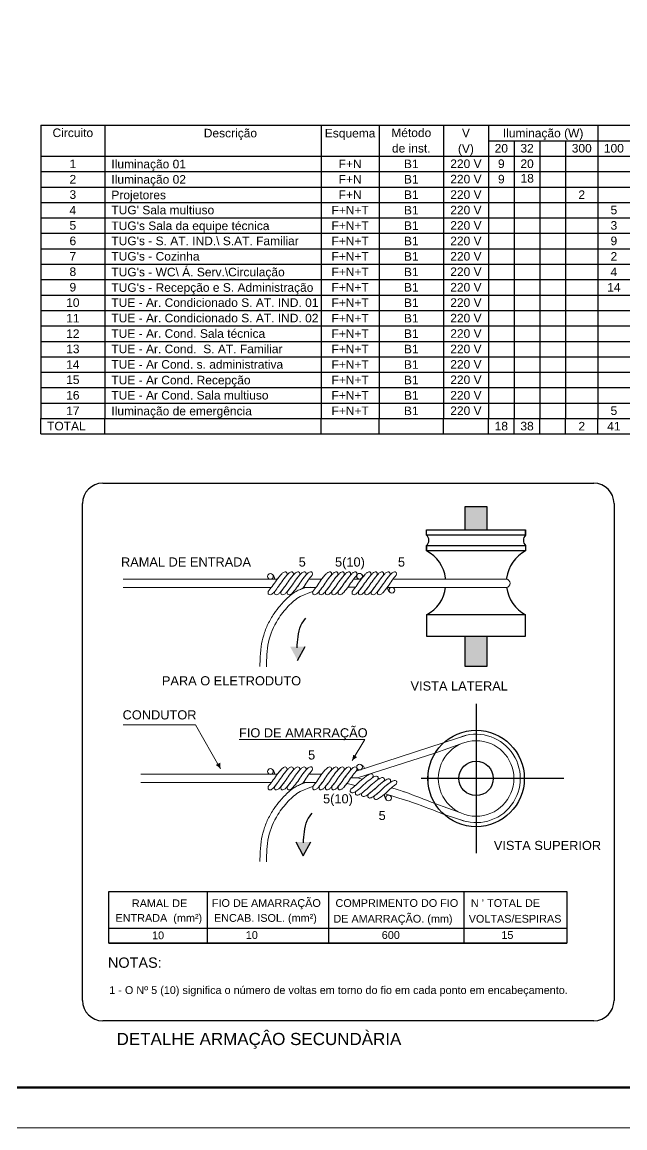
# Model space of a CAD drawing. Header units: millimetres. Extents: x 234.6 to 276.6, y 175.2 to 204.9.
# Drawn here: x 259.39 to 266.83, y 175.16 to 188.81 of the extents above; entities that cross this region are included whole.
import ezdxf

# ---------------------------------------------------------------- set-up
doc = ezdxf.new("R2010")
doc.units = ezdxf.units.MM
doc.header["$LTSCALE"] = 3
doc.header["$MEASUREMENT"] = 0
doc.linetypes.add('DASHDOT', pattern=[25.4, 12.7, -6.35, 0, -6.35])
doc.linetypes.add('DASHED2', pattern=[9.525, 6.35, -3.175])
doc.layers.get('0').update_dxf_attribs({"color": 2})
for name, color, linetype, lineweight in [('CORTE', 1, 'DASHDOT', 30), ('Cotas', 3, 'Continuous', 5), ('DI-Linhas do quadro', 3, 'Continuous', 30), ('DI-Textos do quadro', 2, 'Continuous', 20), ('FIOS', 3, 'Continuous', 9), ('FOLHA EXTERNA', 2, 'Continuous', 20), ('Folha_padrão', 6, 'Continuous', 60), ('P-MARGEM', 3, 'Continuous', 30), ('P-TÍTULO', 3, 'Continuous', 30), ('TEXTOS', 1, 'Continuous', 9), ('tracejados', 90, 'DASHED2', 9)]:
    doc.layers.add(name, color=color, linetype=linetype, lineweight=lineweight)
doc.layers.add('DESENHO', color=1, linetype='Continuous')
doc.layers.add('Fio', color=1, linetype='Continuous')
doc.styles.add('Arial', font='arial.ttf')
doc.styles.add('style1', font='arial.ttf')

# ---------------------------------------------------------------- blocks, each defined once
blk = doc.blocks.new('A$C6B89030A')
at = {"layer": 'Cotas'}
for points in [[(3.399, 7.117), (3.302, 7.067), (3.412, 6.971)], [(6.78, 7.262), (6.689, 7.322), (6.66, 7.179)]]:
    blk.add_hatch(color=256, dxfattribs=at).paths.add_polyline_path(points)
at = {"layer": 'DESENHO'}
for points in [[(5.497, 9.995), (5.126, 9.995), (5.312, 9.652)], [(5.639, 5.168), (5.268, 5.168), (5.453, 4.824)]]:
    blk.add_hatch(color=256, dxfattribs=at).paths.add_polyline_path(points)
at = {"layer": 'Fio'}
h = blk.add_hatch(color=256, dxfattribs=at)
h.set_gradient(one_color=1, tint=1, name='CYLINDER')
h.paths.add_polyline_path([(9.453, 12.998), (9.453, 12.88), (9.99, 12.88), (9.99, 12.998), (9.99, 13.453), (9.453, 13.453)])
h = blk.add_hatch(color=256, dxfattribs=at)
h.set_gradient(one_color=1, tint=1, name='CYLINDER')
h.paths.add_polyline_path([(9.453, 9.503), (9.99, 9.503), (9.99, 9.951), (9.99, 10.251), (9.453, 10.251), (9.453, 9.951)])
at = {"layer": 'CORTE', "ltscale": 0.3}
for p, q in [((9.721, 8.583), (9.721, 4.889)), ((11.89, 6.736), (8.364, 6.736))]:
    blk.add_line(p, q, dxfattribs=at)
at = {"layer": 'Cotas'}
for p, q in [((1.003, 8.058), (2.788, 8.058)), ((2.788, 8.058), (3.412, 6.972)), ((3.873, 7.694), (6.973, 7.694)), ((6.973, 7.694), (6.661, 7.18)), ((3.399, 7.117), (3.302, 7.067))]:
    blk.add_line(p, q, dxfattribs=at)
at = {"layer": 'DESENHO'}
for p, q in [((10.945, 12.748), (10.945, 12.88)), ((10.945, 12.88), (10.945, 12.748)), ((10.945, 12.748), (8.498, 12.748)), ((8.498, 12.486), (8.498, 12.354)), ((8.498, 12.486), (10.945, 12.486)), ((10.945, 12.354), (8.498, 12.354)), ((5.312, 9.652), (5.497, 9.995)), ((8.53, 6.836), (8.53, 6.636)), ((5.268, 5.168), (5.453, 4.824)), ((5.453, 4.824), (5.639, 5.168)), ((3.081, 3.94), (3.081, 2.666)), ((6.077, 3.94), (6.077, 2.666)), ((9.419, 3.94), (9.419, 2.666)), ((0.651, 3.035), (11.96, 3.035)), ((0.651, 2.666), (11.96, 2.666))]:
    blk.add_line(p, q, dxfattribs=at)
for points in [[(9.453, 12.998), (9.453, 13.453), (9.99, 13.453), (9.99, 12.998)], [(8.498, 12.748), (8.498, 12.88), (10.945, 12.88), (10.945, 12.748)], [(9.453, 12.88), (9.453, 12.998)], [(9.99, 12.998), (9.99, 12.88)], [(8.498, 12.354), (8.498, 12.486)], [(10.945, 12.486), (10.945, 12.354)], [(9.453, 9.951), (9.453, 10.251)], [(9.99, 10.251), (9.99, 9.951)], [(9.99, 9.951), (9.99, 9.503), (9.453, 9.503), (9.453, 9.951)]]:
    blk.add_lwpolyline(points, dxfattribs=at)
for points in [[(8.498, 10.251), (10.945, 10.251), (10.945, 10.777), (8.498, 10.777)], [(0.651, 3.94), (11.96, 3.94), (11.96, 2.666), (0.651, 2.666)]]:
    blk.add_lwpolyline(points, close=True, dxfattribs=at)
for radius in [1.191, 0.425]:
    blk.add_circle((9.721, 6.736), radius, dxfattribs=at)
for centre, radius, start, end in [((8.372, 12.617), 0.182, 313.8478, 46.1522), ((11.071, 12.617), 0.182, 133.8478, 226.1522), ((8.085, 11.566), 0.89, 7.5377, 62.3638), ((11.358, 11.566), 0.89, 117.6362, 172.4623), ((8.085, 11.566), 0.89, 5.8631, 7.5377), ((11.358, 11.566), 0.89, 172.4623, 174.1624), ((8.085, 11.566), 0.89, 297.6362, 352.9473), ((11.358, 11.566), 0.89, 187.014, 242.3638)]:
    blk.add_arc(centre, radius, start, end, dxfattribs=at)
for points in [[(5.3, 9.963), (5.325, 10.237), (5.394, 10.513), (5.515, 10.695)], [(5.457, 5.146), (5.482, 5.42), (5.551, 5.696), (5.672, 5.878)]]:
    blk.add_spline(points, degree=3, dxfattribs=at)
at = {"layer": 'FIOS'}
for p, q in [((4.808, 11.656), (1.001, 11.656)), ((5.122, 11.656), (5.122, 11.656)), ((5.279, 11.656), (5.279, 11.656)), ((5.436, 11.656), (5.436, 11.656)), ((5.907, 11.656), (5.593, 11.656)), ((6.221, 11.656), (6.221, 11.656)), ((6.378, 11.656), (6.378, 11.656)), ((6.536, 11.656), (6.535, 11.656)), ((6.693, 11.656), (6.693, 11.656)), ((6.883, 11.659), (6.695, 11.659)), ((6.85, 11.656), (6.85, 11.656)), ((6.881, 11.656), (6.881, 11.656)), ((6.968, 11.556), (6.968, 11.556)), ((7.038, 11.656), (7.038, 11.656)), ((7.125, 11.556), (7.125, 11.556)), ((7.195, 11.656), (7.195, 11.656)), ((7.282, 11.556), (7.282, 11.556)), ((7.352, 11.656), (7.352, 11.656)), ((7.439, 11.556), (7.439, 11.556)), ((7.509, 11.656), (7.509, 11.656)), ((10.472, 11.656), (7.666, 11.656)), ((4.669, 11.456), (1.001, 11.456)), ((5.768, 11.456), (5.454, 11.456)), ((6.743, 11.459), (6.556, 11.459)), ((10.474, 11.456), (7.527, 11.456)), ((8.929, 7.626), (6.757, 6.917)), ((8.705, 7.357), (6.791, 6.752)), ((4.809, 6.839), (1.442, 6.839)), ((4.965, 6.839), (4.965, 6.839)), ((5.122, 6.839), (5.122, 6.839)), ((5.436, 6.839), (5.436, 6.839)), ((5.907, 6.839), (5.593, 6.839)), ((5.593, 6.839), (5.593, 6.839)), ((5.907, 6.839), (5.907, 6.839)), ((6.064, 6.839), (6.064, 6.839)), ((6.221, 6.839), (6.221, 6.839)), ((6.221, 6.839), (6.221, 6.839)), ((6.379, 6.839), (6.379, 6.839)), ((6.693, 6.839), (6.692, 6.839)), ((4.67, 6.639), (1.442, 6.639)), ((5.769, 6.639), (5.455, 6.639)), ((6.735, 6.558), (6.534, 6.613)), ((6.554, 6.639), (6.554, 6.639)), ((6.791, 6.752), (6.631, 6.752)), ((6.91, 6.717), (6.791, 6.752))]:
    blk.add_line(p, q, dxfattribs=at)
for centre in [(4.641, 11.727), (6.843, 11.73), (7.643, 11.386), (4.641, 6.908), (6.844, 7.017), (7.559, 6.253)]:
    blk.add_circle(centre, 0.0703, dxfattribs=at)
blk.add_arc((10.463, 11.556), 0.1, 270, 90, dxfattribs=at)
for points in [[(4.59, 11.357), (4.686, 11.48), (4.791, 11.634), (4.923, 11.793)], [(4.59, 11.357), (4.686, 11.48), (4.791, 11.634), (4.89, 11.756)], [(4.691, 11.776), (4.727, 11.731), (4.747, 11.656)], [(4.747, 11.357), (4.843, 11.48), (4.948, 11.634), (5.08, 11.793)], [(4.747, 11.357), (4.843, 11.48), (4.948, 11.634), (5.047, 11.756)], [(4.883, 11.331), (5, 11.48), (5.105, 11.634), (5.204, 11.756)], [(4.904, 11.357), (5, 11.48), (5.105, 11.634), (5.237, 11.793)], [(5.047, 11.754), (5.052, 11.799), (5.042, 11.822), (5.002, 11.84), (4.961, 11.823), (4.912, 11.78)], [(5.04, 11.331), (5.157, 11.48), (5.262, 11.634), (5.361, 11.756)], [(5.061, 11.357), (5.158, 11.48), (5.262, 11.634), (5.394, 11.793)], [(5.204, 11.754), (5.209, 11.799), (5.199, 11.822), (5.159, 11.84), (5.118, 11.823), (5.069, 11.78)], [(5.197, 11.331), (5.314, 11.48), (5.419, 11.634), (5.518, 11.756)], [(5.361, 11.754), (5.366, 11.799), (5.356, 11.822), (5.316, 11.84), (5.275, 11.823), (5.226, 11.78)], [(5.518, 11.754), (5.523, 11.799), (5.513, 11.822), (5.473, 11.84), (5.432, 11.823), (5.383, 11.78)], [(5.675, 11.754), (5.68, 11.799), (5.67, 11.822), (5.631, 11.84), (5.589, 11.823), (5.54, 11.78)], [(5.689, 11.357), (5.786, 11.48), (5.89, 11.634), (6.022, 11.793)], [(5.825, 11.331), (5.943, 11.48), (6.047, 11.634), (6.147, 11.756)], [(5.846, 11.357), (5.943, 11.48), (6.047, 11.634), (6.18, 11.793)], [(5.982, 11.331), (6.1, 11.48), (6.204, 11.634), (6.304, 11.756)], [(6.004, 11.357), (6.1, 11.48), (6.204, 11.634), (6.337, 11.793)], [(6.147, 11.754), (6.151, 11.799), (6.141, 11.822), (6.102, 11.84), (6.061, 11.823), (6.011, 11.78)], [(6.139, 11.331), (6.257, 11.48), (6.361, 11.634), (6.461, 11.756)], [(6.161, 11.357), (6.257, 11.48), (6.362, 11.634), (6.494, 11.793)], [(6.304, 11.754), (6.308, 11.799), (6.298, 11.822), (6.259, 11.84), (6.218, 11.823), (6.168, 11.78)], [(6.296, 11.331), (6.414, 11.48), (6.518, 11.634), (6.618, 11.756)], [(6.318, 11.357), (6.414, 11.48), (6.519, 11.634), (6.651, 11.793)], [(6.461, 11.754), (6.465, 11.799), (6.455, 11.822), (6.416, 11.84), (6.375, 11.823), (6.325, 11.78)], [(6.453, 11.331), (6.571, 11.48), (6.676, 11.634), (6.775, 11.756)], [(6.618, 11.754), (6.622, 11.799), (6.612, 11.822), (6.573, 11.84), (6.532, 11.823), (6.482, 11.78)], [(6.775, 11.754), (6.779, 11.799), (6.769, 11.822), (6.73, 11.84), (6.689, 11.823), (6.639, 11.78)], [(6.798, 11.331), (6.916, 11.48), (7.021, 11.634), (7.12, 11.756)], [(6.798, 11.331), (6.916, 11.48), (7.021, 11.634), (7.12, 11.756)], [(6.82, 11.357), (6.916, 11.48), (7.021, 11.634), (7.153, 11.793)], [(6.955, 11.331), (7.073, 11.48), (7.178, 11.634), (7.277, 11.756)], [(6.977, 11.357), (7.073, 11.48), (7.178, 11.634), (7.31, 11.793)], [(7.12, 11.754), (7.124, 11.799), (7.114, 11.822), (7.075, 11.84), (7.034, 11.823), (6.984, 11.78)], [(7.112, 11.331), (7.23, 11.48), (7.335, 11.634), (7.434, 11.756)], [(7.134, 11.357), (7.23, 11.48), (7.335, 11.634), (7.467, 11.793)], [(7.277, 11.754), (7.281, 11.799), (7.271, 11.822), (7.232, 11.84), (7.191, 11.823), (7.141, 11.78)], [(7.269, 11.331), (7.387, 11.48), (7.492, 11.634), (7.591, 11.756)], [(7.291, 11.357), (7.387, 11.48), (7.492, 11.634), (7.624, 11.793)], [(7.434, 11.754), (7.438, 11.799), (7.429, 11.822), (7.389, 11.84), (7.348, 11.823), (7.298, 11.78)], [(7.426, 11.331), (7.544, 11.48), (7.649, 11.634), (7.748, 11.756)], [(7.591, 11.754), (7.596, 11.799), (7.586, 11.822), (7.546, 11.84), (7.505, 11.823), (7.456, 11.78)], [(7.748, 11.754), (7.753, 11.799), (7.743, 11.822), (7.703, 11.84), (7.662, 11.823), (7.613, 11.78)], [(4.59, 11.357), (4.586, 11.312), (4.595, 11.289), (4.635, 11.271), (4.676, 11.288), (4.747, 11.357)], [(4.747, 11.357), (4.743, 11.312), (4.753, 11.289), (4.792, 11.271), (4.833, 11.288), (4.883, 11.331)], [(4.904, 11.357), (4.9, 11.312), (4.91, 11.289), (4.949, 11.271), (4.99, 11.288), (5.04, 11.331)], [(5.061, 11.357), (5.057, 11.312), (5.067, 11.289), (5.106, 11.271), (5.147, 11.288), (5.197, 11.331)], [(5.689, 11.357), (5.685, 11.312), (5.695, 11.289), (5.734, 11.271), (5.775, 11.288), (5.825, 11.331)], [(5.846, 11.357), (5.842, 11.312), (5.852, 11.289), (5.891, 11.271), (5.932, 11.288), (5.982, 11.331)], [(6.004, 11.357), (5.999, 11.312), (6.009, 11.289), (6.048, 11.271), (6.089, 11.288), (6.139, 11.331)], [(6.161, 11.357), (6.156, 11.312), (6.166, 11.289), (6.205, 11.271), (6.247, 11.288), (6.296, 11.331)], [(6.318, 11.357), (6.313, 11.312), (6.323, 11.289), (6.363, 11.271), (6.404, 11.288), (6.453, 11.331)], [(6.663, 11.357), (6.658, 11.312), (6.668, 11.289), (6.708, 11.271), (6.749, 11.288), (6.798, 11.331)], [(6.82, 11.357), (6.815, 11.312), (6.825, 11.289), (6.865, 11.271), (6.906, 11.288), (6.955, 11.331)], [(6.977, 11.357), (6.972, 11.312), (6.982, 11.289), (7.022, 11.271), (7.063, 11.288), (7.112, 11.331)], [(7.134, 11.357), (7.129, 11.312), (7.139, 11.289), (7.179, 11.271), (7.22, 11.288), (7.269, 11.331)], [(7.291, 11.357), (7.287, 11.312), (7.296, 11.289), (7.336, 11.271), (7.377, 11.288), (7.426, 11.331)], [(7.602, 11.329), (7.559, 11.368), (7.527, 11.456)], [(4.59, 6.538), (4.686, 6.661), (4.791, 6.815), (4.923, 6.974)], [(4.59, 6.538), (4.686, 6.661), (4.791, 6.815), (4.89, 6.937)], [(4.689, 6.959), (4.726, 6.914), (4.745, 6.839)], [(4.726, 6.514), (4.843, 6.663), (4.948, 6.817), (5.047, 6.939)], [(4.747, 6.54), (4.843, 6.663), (4.948, 6.817), (5.08, 6.976)], [(4.883, 6.514), (5, 6.663), (5.105, 6.817), (5.204, 6.939)], [(4.904, 6.54), (5.001, 6.663), (5.105, 6.817), (5.237, 6.976)], [(5.047, 6.936), (5.051, 6.98), (5.041, 7.003), (5.002, 7.021), (4.961, 7.004), (4.911, 6.961)], [(5.04, 6.514), (5.157, 6.663), (5.262, 6.817), (5.361, 6.939)], [(5.061, 6.54), (5.158, 6.663), (5.262, 6.817), (5.394, 6.976)], [(5.204, 6.937), (5.209, 6.982), (5.199, 7.005), (5.159, 7.023), (5.118, 7.006), (5.069, 6.963)], [(5.197, 6.514), (5.315, 6.663), (5.419, 6.817), (5.518, 6.939)], [(5.361, 6.937), (5.366, 6.982), (5.356, 7.005), (5.316, 7.023), (5.275, 7.006), (5.226, 6.963)], [(5.518, 6.937), (5.523, 6.982), (5.513, 7.005), (5.474, 7.023), (5.432, 7.006), (5.383, 6.963)], [(5.675, 6.939), (5.68, 6.983), (5.67, 7.007), (5.631, 7.024), (5.59, 7.007), (5.54, 6.964)], [(5.69, 6.54), (5.786, 6.663), (5.89, 6.817), (6.023, 6.976)], [(5.825, 6.514), (5.943, 6.663), (6.047, 6.817), (6.147, 6.939)], [(5.847, 6.54), (5.943, 6.663), (6.047, 6.817), (6.18, 6.976)], [(5.982, 6.514), (6.1, 6.663), (6.204, 6.817), (6.304, 6.939)], [(6.004, 6.54), (6.1, 6.663), (6.205, 6.817), (6.337, 6.976)], [(6.147, 6.937), (6.151, 6.982), (6.141, 7.005), (6.102, 7.023), (6.061, 7.006), (6.011, 6.963)], [(6.139, 6.514), (6.257, 6.663), (6.361, 6.817), (6.461, 6.939)], [(6.161, 6.54), (6.257, 6.663), (6.362, 6.817), (6.494, 6.976)], [(6.304, 6.937), (6.308, 6.982), (6.298, 7.005), (6.259, 7.023), (6.218, 7.006), (6.168, 6.963)], [(6.284, 6.5), (6.414, 6.663), (6.518, 6.817), (6.651, 6.976)], [(6.296, 6.514), (6.414, 6.663), (6.519, 6.817), (6.618, 6.939)], [(6.318, 6.54), (6.414, 6.663), (6.519, 6.817), (6.651, 6.976)], [(6.461, 6.937), (6.465, 6.982), (6.455, 7.005), (6.416, 7.023), (6.375, 7.006), (6.325, 6.963)], [(6.453, 6.514), (6.571, 6.663), (6.676, 6.817), (6.775, 6.939)], [(6.475, 6.54), (6.571, 6.663), (6.676, 6.817), (6.775, 6.937)], [(6.618, 6.937), (6.622, 6.982), (6.612, 7.005), (6.573, 7.023), (6.532, 7.006), (6.482, 6.963)], [(6.775, 6.937), (6.779, 6.982), (6.769, 7.005), (6.73, 7.023), (6.689, 7.006), (6.639, 6.963)], [(6.874, 7.081), (6.922, 7.049), (6.964, 6.985)], [(7.163, 6.757), (7.177, 6.799), (7.173, 6.824), (7.138, 6.85), (7.095, 6.843), (7.037, 6.812)], [(6.628, 6.472), (6.749, 6.57), (6.886, 6.697), (7.051, 6.822)], [(6.754, 6.417), (6.876, 6.515), (7.012, 6.641), (7.177, 6.767)], [(6.907, 6.381), (7.029, 6.479), (7.165, 6.606), (7.33, 6.731)], [(7.033, 6.326), (7.182, 6.444), (7.318, 6.571), (7.442, 6.667)], [(7.06, 6.346), (7.182, 6.444), (7.318, 6.571), (7.483, 6.696)], [(7.289, 6.701), (7.303, 6.744), (7.299, 6.769), (7.265, 6.795), (7.221, 6.787), (7.163, 6.757)], [(7.186, 6.29), (7.335, 6.409), (7.471, 6.535), (7.595, 6.632)], [(7.213, 6.311), (7.335, 6.409), (7.471, 6.535), (7.636, 6.661)], [(7.442, 6.666), (7.456, 6.708), (7.452, 6.733), (7.418, 6.759), (7.374, 6.752), (7.316, 6.721)], [(7.339, 6.255), (7.488, 6.373), (7.624, 6.5), (7.748, 6.596)], [(7.595, 6.63), (7.609, 6.673), (7.605, 6.698), (7.571, 6.724), (7.527, 6.717), (7.469, 6.686)], [(7.748, 6.595), (7.762, 6.637), (7.758, 6.663), (7.724, 6.689), (7.68, 6.681), (7.622, 6.651)], [(4.59, 6.538), (4.585, 6.494), (4.595, 6.47), (4.635, 6.452), (4.676, 6.47), (4.725, 6.512)], [(4.747, 6.54), (4.743, 6.495), (4.753, 6.472), (4.792, 6.454), (4.833, 6.471), (4.883, 6.514)], [(4.904, 6.54), (4.9, 6.495), (4.91, 6.472), (4.949, 6.454), (4.99, 6.471), (5.04, 6.514)], [(5.061, 6.54), (5.057, 6.495), (5.067, 6.472), (5.106, 6.454), (5.147, 6.471), (5.197, 6.514)], [(5.69, 6.54), (5.685, 6.495), (5.695, 6.472), (5.734, 6.454), (5.775, 6.471), (5.825, 6.514)], [(5.847, 6.54), (5.842, 6.495), (5.852, 6.472), (5.891, 6.454), (5.932, 6.471), (5.982, 6.514)], [(6.004, 6.54), (5.999, 6.495), (6.009, 6.472), (6.048, 6.454), (6.09, 6.471), (6.139, 6.514)], [(6.161, 6.54), (6.156, 6.495), (6.166, 6.472), (6.206, 6.454), (6.247, 6.471), (6.296, 6.514)], [(6.318, 6.54), (6.313, 6.495), (6.323, 6.472), (6.363, 6.454), (6.404, 6.471), (6.453, 6.514)], [(6.628, 6.472), (6.614, 6.43), (6.618, 6.405), (6.652, 6.379), (6.696, 6.386), (6.754, 6.417)], [(6.754, 6.417), (6.74, 6.374), (6.744, 6.349), (6.779, 6.323), (6.822, 6.331), (6.88, 6.361)], [(6.907, 6.381), (6.893, 6.339), (6.897, 6.314), (6.932, 6.288), (6.975, 6.295), (7.033, 6.326)], [(7.06, 6.346), (7.046, 6.304), (7.05, 6.279), (7.085, 6.253), (7.129, 6.26), (7.186, 6.29)], [(7.213, 6.311), (7.199, 6.268), (7.203, 6.243), (7.238, 6.217), (7.282, 6.225), (7.339, 6.255)], [(7.506, 6.206), (7.473, 6.254), (7.456, 6.346)]]:
    blk.add_spline(points, degree=3, dxfattribs=at)
for points, knots in [([(5.297, 11.456), (5.303, 11.464), (5.346, 11.522), (5.419, 11.643), (5.506, 11.741), (5.551, 11.793)], [0.760571, 0.760571, 0.760571, 0.760571, 0.935211, 2.051305, 3.292125, 3.292125, 3.292125, 3.292125]), ([(5.429, 11.423), (5.444, 11.442), (5.495, 11.51), (5.567, 11.629), (5.641, 11.716), (5.675, 11.756)], [0.711359, 0.711359, 0.711359, 0.711359, 1.136097, 2.252191, 3.19459, 3.19459, 3.19459, 3.19459]), ([(5.768, 11.456), (5.774, 11.464), (5.817, 11.522), (5.881, 11.629), (5.955, 11.716), (5.989, 11.756)], [0.961825, 0.961825, 0.961825, 0.961825, 1.136097, 2.252191, 3.19459, 3.19459, 3.19459, 3.19459]), ([(6.663, 11.357), (6.749, 11.466), (6.79, 11.523), (6.854, 11.629), (6.929, 11.716), (6.984, 11.78)], [2.570833, 2.570833, 2.570833, 2.570833, 2.969453, 5.886622, 8.349798, 8.349798, 8.349798, 8.349798]), ([(6.893, 11.779), (6.907, 11.765), (6.923, 11.748), (6.932, 11.728), (6.934, 11.722)], [0, 0, 0, 0, 0.910265, 1.07014, 1.07014, 1.07014, 1.07014]), ([(4.575, 11.703), (4.576, 11.701), (4.582, 11.686), (4.587, 11.671), (4.59, 11.656)], [0.5025458, 0.5025458, 0.5025458, 0.5025458, 0.5353751, 0.7969848, 0.7969848, 0.7969848, 0.7969848]), ([(6.777, 11.706), (6.778, 11.704), (6.784, 11.689), (6.788, 11.673), (6.792, 11.659)], [0.5025458, 0.5025458, 0.5025458, 0.5025458, 0.5353751, 0.7969848, 0.7969848, 0.7969848, 0.7969848]), ([(4.381, 9.498), (4.382, 9.551), (4.384, 9.605), (4.39, 9.769), (4.397, 9.88), (4.427, 10.087), (4.447, 10.182), (4.503, 10.367), (4.539, 10.457), (4.625, 10.638), (4.676, 10.727), (4.779, 10.878), (4.828, 10.941), (4.913, 11.041), (4.947, 11.078), (5.019, 11.153), (5.056, 11.19), (5.137, 11.261), (5.18, 11.295), (5.26, 11.347), (5.295, 11.367), (5.366, 11.4), (5.403, 11.414), (5.474, 11.438), (5.509, 11.448), (5.544, 11.456)], [0, 0, 0, 0, 0.953347, 0.953347, 2.860041, 2.860041, 4.441471, 4.441471, 6.022902, 6.022902, 7.7144, 7.7144, 9.057785, 9.057785, 9.913743, 9.913743, 10.769702, 10.769702, 11.609236, 11.609236, 12.198494, 12.198494, 12.787752, 12.787752, 13.365113, 13.365113, 13.365113, 13.365113]), ([(4.541, 9.493), (4.547, 9.698), (4.558, 10.106), (4.775, 10.622), (5.067, 10.985), (5.31, 11.211), (5.482, 11.273), (5.689, 11.357)], [0, 0, 0, 0, 3.651595, 7.306637, 9.782487, 12.045635, 13.093736, 13.093736, 13.093736, 13.093736]), ([(7.706, 11.416), (7.703, 11.422), (7.699, 11.43), (7.692, 11.444), (7.686, 11.457)], [0.5208562, 0.5208562, 0.5208562, 0.5208562, 0.5353751, 0.7969848, 0.7969848, 0.7969848, 0.7969848]), ([(4.575, 6.884), (4.576, 6.883), (4.582, 6.867), (4.586, 6.852), (4.59, 6.838)], [0.5025458, 0.5025458, 0.5025458, 0.5025458, 0.5353751, 0.7969848, 0.7969848, 0.7969848, 0.7969848]), ([(5.297, 6.639), (5.303, 6.647), (5.346, 6.705), (5.419, 6.826), (5.506, 6.924), (5.551, 6.976)], [0.760571, 0.760571, 0.760571, 0.760571, 0.935211, 2.051305, 3.292125, 3.292125, 3.292125, 3.292125]), ([(5.429, 6.606), (5.444, 6.625), (5.495, 6.693), (5.567, 6.812), (5.641, 6.899), (5.675, 6.939)], [0.711359, 0.711359, 0.711359, 0.711359, 1.136097, 2.252191, 3.19459, 3.19459, 3.19459, 3.19459]), ([(6.788, 6.974), (6.79, 6.973), (6.8, 6.96), (6.809, 6.947), (6.817, 6.935)], [0.5025458, 0.5025458, 0.5025458, 0.5025458, 0.5353751, 0.7969848, 0.7969848, 0.7969848, 0.7969848]), ([(4.381, 4.681), (4.382, 4.734), (4.384, 4.788), (4.39, 4.952), (4.397, 5.063), (4.427, 5.27), (4.447, 5.365), (4.503, 5.55), (4.539, 5.64), (4.625, 5.82), (4.676, 5.91), (4.779, 6.061), (4.828, 6.124), (4.913, 6.224), (4.947, 6.261), (5.019, 6.336), (5.056, 6.373), (5.137, 6.444), (5.18, 6.478), (5.26, 6.53), (5.295, 6.549), (5.367, 6.583), (5.403, 6.597), (5.474, 6.621), (5.509, 6.631), (5.544, 6.639)], [0, 0, 0, 0, 0.953347, 0.953347, 2.860041, 2.860041, 4.441471, 4.441471, 6.022902, 6.022902, 7.7144, 7.7144, 9.057785, 9.057785, 9.913743, 9.913743, 10.769702, 10.769702, 11.609236, 11.609236, 12.198494, 12.198494, 12.787752, 12.787752, 13.365113, 13.365113, 13.365113, 13.365113]), ([(4.541, 4.676), (4.547, 4.88), (4.558, 5.289), (4.775, 5.805), (5.067, 6.168), (5.31, 6.394), (5.482, 6.456), (5.689, 6.54)], [0, 0, 0, 0, 3.651595, 7.306637, 9.782487, 12.045635, 13.093736, 13.093736, 13.093736, 13.093736]), ([(8.93, 5.845), (8.681, 5.946), (8.289, 6.103), (7.887, 6.231), (7.468, 6.357)], [0, 0, 0, 0, 12.639568, 19.836285, 19.836285, 19.836285, 19.836285]), ([(7.628, 6.267), (7.626, 6.274), (7.623, 6.283), (7.62, 6.298), (7.617, 6.312)], [0.5208562, 0.5208562, 0.5208562, 0.5208562, 0.5353751, 0.7969848, 0.7969848, 0.7969848, 0.7969848]), ([(8.706, 6.114), (8.456, 6.214), (8.189, 6.322), (7.916, 6.416), (7.631, 6.506)], [0, 0, 0, 0, 12.639568, 13.545239, 13.545239, 13.545239, 13.545239])]:
    blk.add_open_spline(points, degree=3, knots=knots, dxfattribs=at)
for points in [[(5.989, 11.754), (5.99, 11.755), (5.99, 11.756), (5.99, 11.756)], [(5.624, 11.474), (5.624, 11.474), (5.624, 11.474), (5.625, 11.474)], [(5.218, 11.357), (5.215, 11.343), (5.212, 11.33), (5.213, 11.316)], [(5.675, 6.937), (5.676, 6.938), (5.676, 6.938), (5.676, 6.939)], [(5.341, 6.654), (5.341, 6.654), (5.341, 6.654), (5.341, 6.654)], [(5.218, 6.54), (5.215, 6.526), (5.212, 6.513), (5.213, 6.499)]]:
    blk.add_open_spline(points, degree=3, dxfattribs=at)
at = {"layer": 'P-MARGEM'}
for p, q in [((0.5, 14.028), (12.628, 14.028)), ((0, 1.251), (0, 13.528)), ((13.128, 13.528), (13.128, 1.251)), ((12.628, 0.751), (0.5, 0.751))]:
    blk.add_line(p, q, dxfattribs=at)
for centre, start, end in [((0.5, 13.528), 90, 180), ((12.628, 13.528), 0, 90), ((0.5, 1.251), 180, 270), ((12.628, 1.251), 270, 0)]:
    blk.add_arc(centre, 0.5, start, end, dxfattribs=at)
at = {"layer": 'tracejados', "color": 5, "ltscale": 0.4}
for p, q in [((8.929, 7.626), (9.471, 7.799)), ((8.705, 7.357), (9.342, 7.588)), ((8.705, 6.115), (9.342, 5.884)), ((8.929, 5.846), (9.471, 5.672))]:
    blk.add_line(p, q, dxfattribs=at)
blk.add_circle((9.721, 6.736), 0.933, dxfattribs=at)
blk.add_arc((9.721, 6.736), 1.092, 248.1543, 112.2243, dxfattribs=at)
at = {"layer": 'P-TÍTULO', "insert": (0.843, 0.059), "char_height": 0.3, "width": 53.28, "attachment_point": 7, "line_spacing_factor": 0.798, "style": 'Arial'}
blk.add_mtext('{\\fArial|b1|i0|c0|p34;\\C6;\\P\\P\\P}DETALHE ARMAÇÂO SECUNDÀRIA', dxfattribs=at)
at = {"layer": 'TEXTOS'}
for s, height, style, p in [('RAMAL DE ENTRADA', 0.22606, 'style1', (0.951, 11.969)), ('5', 0.226, 'style1', (5.34, 11.969)), ('5(10)', 0.2261, 'style1', (6.237, 11.969)), ('5', 0.226, 'style1', (7.791, 11.969)), ('PARA O ELETRODUTO', 0.22606, 'style1', (1.961, 9.035)), ('VISTA LATERAL', 0.22606, 'style1', (8.102, 8.908)), ('CONDUTOR', 0.2261, 'style1', (0.991, 8.194)), ('FIO DE AMARRAÇÃO', 0.22606, 'style1', (3.866, 7.75)), ('5', 0.226, 'style1', (5.572, 7.204)), ('5(10)', 0.2261, 'style1', (5.941, 6.121)), ('5', 0.226, 'style1', (7.313, 5.709)), ('VISTA SUPERIOR', 0.22606, 'style1', (10.159, 4.968)), ('RAMAL DE ', 0.1915, 'style1', (1.22, 3.557)), ('FIO DE AMARRAÇÃO', 0.1915, 'style1', (3.196, 3.563)), ('COMPRIMENTO DO FIO', 0.1915, 'style1', (6.249, 3.563)), ('N ’ TOTAL DE ', 0.1915, 'style1', (9.591, 3.563)), ('ENTRADA  (mm²)', 0.1915, 'style1', (0.816, 3.195)), ('ENCAB. ISOL. (mm²)', 0.1915, 'style1', (3.247, 3.195)), ('DE AMARRAÇÃO. (mm)', 0.1915, 'style1', (6.197, 3.175)), ('VOLTAS/ESPIRAS', 0.1915, 'style1', (9.539, 3.175)), ('10', 0.1915, 'style1', (1.718, 2.765)), ('10', 0.1915, 'style1', (4.033, 2.773)), ('600', 0.1915, 'style1', (7.391, 2.773)), ('15', 0.1915, 'style1', (10.345, 2.773)), ('NOTAS:', 0.2553, 'Arial', (0.629, 2.059))]:
    blk.add_text(s, height=height, dxfattribs=dict(at, style=style)).set_placement(p)
at = {"layer": 'TEXTOS', "insert": (0.662, 1.604), "char_height": 0.1915, "width": 11.35402, "attachment_point": 1, "style": 'Arial'}
blk.add_mtext('1 - O Nº 5 (10) significa o número de voltas em torno do fio em cada ponto em encabeçamento.', dxfattribs=at)

msp = doc.modelspace()

# ---------------------------------------------------------------- linework, layer by layer
at = {"layer": 'DI-Linhas do quadro', "linetype": 'Continuous'}
for p, q in [((259.616, 187.539), (275.811, 187.539)), ((259.616, 187.539), (259.616, 183.917)), ((260.41, 187.539), (260.41, 183.917)), ((263.08, 187.539), (263.08, 183.917)), ((263.795, 187.539), (263.795, 183.917)), ((264.589, 187.539), (264.589, 183.917)), ((265.145, 187.539), (265.145, 183.917)), ((266.495, 187.539), (266.495, 183.917)), ((265.145, 187.348), (266.495, 187.348)), ((265.463, 187.348), (265.463, 183.917)), ((265.78, 187.348), (265.78, 183.917)), ((266.098, 187.348), (266.098, 183.917)), ((266.495, 187.348), (269.037, 187.348)), ((259.616, 187.158), (275.811, 187.158)), ((259.616, 186.967), (275.811, 186.967)), ((259.616, 186.776), (275.811, 186.776)), ((259.616, 186.586), (275.811, 186.586)), ((259.616, 186.395), (275.811, 186.395)), ((259.616, 186.204), (275.811, 186.204)), ((259.616, 186.014), (275.811, 186.014)), ((259.616, 185.823), (275.811, 185.823)), ((259.616, 185.633), (275.811, 185.633)), ((259.616, 185.442), (275.811, 185.442)), ((259.616, 185.251), (275.811, 185.251)), ((259.616, 185.061), (275.811, 185.061)), ((259.616, 184.87), (275.811, 184.87)), ((259.616, 184.679), (275.811, 184.679)), ((259.616, 184.489), (275.811, 184.489)), ((259.616, 184.298), (275.811, 184.298)), ((259.616, 184.108), (275.811, 184.108)), ((259.616, 183.917), (275.811, 183.917)), ((259.616, 183.726), (259.616, 183.917)), ((259.616, 183.726), (259.616, 183.917)), ((260.41, 183.726), (260.41, 183.917)), ((263.08, 183.726), (263.08, 183.917)), ((263.795, 183.726), (263.795, 183.917)), ((264.589, 183.726), (264.589, 183.917)), ((265.145, 183.726), (265.145, 183.917)), ((265.463, 183.726), (265.463, 183.917)), ((265.78, 183.726), (265.78, 183.917)), ((266.098, 183.726), (266.098, 183.917)), ((266.495, 183.726), (266.495, 183.917)), ((259.616, 183.726), (275.811, 183.726))]:
    msp.add_line(p, q, dxfattribs=at)
at = {"layer": 'FOLHA EXTERNA', "color": 2, "linetype": 'Continuous'}
msp.add_lwpolyline([(234.586, 175.157), (276.636, 175.157), (276.636, 204.857), (234.586, 204.857), (234.586, 175.157)], dxfattribs=at)
at = {"layer": 'Folha_padrão', "color": 6, "linetype": 'Continuous'}
msp.add_lwpolyline([(236.086, 204.357), (276.136, 204.357), (276.136, 175.657), (236.086, 175.657), (236.086, 204.357)], dxfattribs=at)

# ---------------------------------------------------------------- block references
at = {"xscale": 0.5, "yscale": 0.5, "zscale": 0.5}
msp.add_blockref('A$C6B89030A', (260.132, 176.104), dxfattribs=at)

# ---------------------------------------------------------------- texts
at = {"layer": 'DI-Textos do quadro', "line_spacing_factor": 0.798, "style": 'Arial'}
for s, insert, char_height, width, attachment_point in [('Circuito', (260.013, 187.391), 0.1059, 1.01664, 8), ('Descrição', (261.959, 187.356), 0.1059, 1.14372, 8), ('Esquema', (263.437, 187.356), 0.1059, 0.88956, 8), ('Método', (264.192, 187.391), 0.1059, 0.76248, 8), ('V', (264.867, 187.391), 0.106, 0.12708, 8), ('Iluminação (W)', (265.82, 187.356), 0.1059, 1.77912, 8), ('de inst.', (264.192, 187.2), 0.1059, 1.01664, 8), ('(V)', (264.867, 187.165), 0.1059, 0.38124, 8), ('20', (265.304, 187.2), 0.1059, 0.21018, 8), ('32', (265.622, 187.2), 0.1059, 0.25416, 8), ('300', (266.297, 187.2), 0.1059, 0.38124, 8), ('100', (266.694, 187.2), 0.1059, 0.38124, 8), ('1', (260.013, 187.009), 0.106, 0.12708, 8), ('Iluminação 01', (260.489, 186.974), 0.1059, 1.65204, 7), ('F+N', (263.437, 187.009), 0.1059, 0.38124, 8), ('B1', (264.192, 187.009), 0.1059, 0.25416, 8), ('220 V', (264.867, 187.009), 0.1059, 0.6354, 8), ('9', (265.304, 187.009), 0.106, 0.12708, 8), ('20', (265.622, 187.009), 0.1059, 0.12708, 8), ('2', (260.013, 186.819), 0.106, 0.12708, 8), ('Iluminação 02', (260.489, 186.784), 0.1059, 1.65204, 7), ('F+N', (263.437, 186.819), 0.1059, 0.38124, 8), ('B1', (264.192, 186.819), 0.1059, 0.25416, 8), ('220 V', (264.867, 186.819), 0.1059, 0.6354, 8), ('9', (265.304, 186.819), 0.106, 0.12708, 8), ('18', (265.624, 186.829), 0.1059, 0.12708, 8), ('3', (260.013, 186.628), 0.106, 0.12708, 8), ('Projetores', (260.489, 186.593), 0.1059, 1.2708, 7), ('F+N', (263.437, 186.628), 0.1059, 0.38124, 8), ('B1', (264.192, 186.628), 0.1059, 0.25416, 8), ('220 V', (264.867, 186.628), 0.1059, 0.6354, 8), ('2', (266.297, 186.628), 0.106, 0.12708, 8), ('4', (260.013, 186.437), 0.106, 0.12708, 8), ("TUG' Sala multiuso", (260.489, 186.437), 0.1059, 2.28744, 7), ('F+N+T', (263.437, 186.437), 0.1059, 0.6354, 8), ('B1', (264.192, 186.437), 0.1059, 0.25416, 8), ('220 V', (264.867, 186.437), 0.1059, 0.6354, 8), ('5', (266.694, 186.437), 0.106, 0.12708, 8), ('5', (260.013, 186.247), 0.106, 0.12708, 8), ("TUG's Sala da equipe técnica", (260.489, 186.212), 0.1059, 3.55824, 7), ('F+N+T', (263.437, 186.247), 0.1059, 0.6354, 8), ('B1', (264.192, 186.247), 0.1059, 0.25416, 8), ('220 V', (264.867, 186.247), 0.1059, 0.6354, 8), ('3', (266.694, 186.247), 0.106, 0.12708, 8), ('6', (260.013, 186.056), 0.106, 0.12708, 8), ("TUG's - S. AT. IND.\\\\ S.AT. Familiar", (260.489, 186.056), 0.1059, 4.4478, 7), ('F+N+T', (263.437, 186.056), 0.1059, 0.6354, 8), ('B1', (264.192, 186.056), 0.1059, 0.25416, 8), ('220 V', (264.867, 186.056), 0.1059, 0.6354, 8), ('9', (266.694, 186.056), 0.106, 0.12708, 8), ('7', (260.013, 185.866), 0.106, 0.12708, 8), ("TUG's - Cozinha", (260.489, 185.866), 0.1059, 1.9062, 7), ('F+N+T', (263.437, 185.866), 0.1059, 0.6354, 8), ('B1', (264.192, 185.866), 0.1059, 0.25416, 8), ('220 V', (264.867, 185.866), 0.1059, 0.6354, 8), ('2', (266.694, 185.866), 0.106, 0.12708, 8), ('8', (260.013, 185.675), 0.106, 0.12708, 8), ("TUG's - WC\\\\ Á. Serv.\\\\Circulação", (260.489, 185.64), 0.1059, 3.93948, 7), ('F+N+T', (263.437, 185.675), 0.1059, 0.6354, 8), ('B1', (264.192, 185.675), 0.1059, 0.25416, 8), ('220 V', (264.867, 185.675), 0.1059, 0.6354, 8), ('4', (266.694, 185.675), 0.106, 0.12708, 8), ('9', (260.013, 185.484), 0.106, 0.12708, 8), ("TUG's - Recepção e S. Administração", (260.489, 185.449), 0.1059, 4.4478, 7), ('F+N+T', (263.437, 185.484), 0.1059, 0.6354, 8), ('B1', (264.192, 185.484), 0.1059, 0.25416, 8), ('220 V', (264.867, 185.484), 0.1059, 0.6354, 8), ('14', (266.694, 185.484), 0.1059, 0.25416, 8), ('10', (260.013, 185.294), 0.1059, 0.25416, 8), ('TUE - Ar. Condicionado S. AT. IND. 01', (260.489, 185.294), 0.1059, 4.70196, 7), ('F+N+T', (263.437, 185.294), 0.1059, 0.6354, 8), ('B1', (264.192, 185.294), 0.1059, 0.25416, 8), ('220 V', (264.867, 185.294), 0.1059, 0.6354, 8), ('11', (260.013, 185.103), 0.1059, 0.25416, 8), ('TUE - Ar. Condicionado S. AT. IND. 02', (260.489, 185.103), 0.1059, 4.70196, 7), ('F+N+T', (263.437, 185.103), 0.1059, 0.6354, 8), ('B1', (264.192, 185.103), 0.1059, 0.25416, 8), ('220 V', (264.867, 185.103), 0.1059, 0.6354, 8), ('12', (260.013, 184.912), 0.1059, 0.25416, 8), ('TUE - Ar. Cond. Sala técnica ', (260.489, 184.912), 0.1059, 3.68532, 7), ('F+N+T', (263.437, 184.912), 0.1059, 0.6354, 8), ('B1', (264.192, 184.912), 0.1059, 0.25416, 8), ('220 V', (264.867, 184.912), 0.1059, 0.6354, 8), ('13', (260.013, 184.722), 0.1059, 0.25416, 8), ('TUE - Ar. Cond.  S. AT. Familiar', (260.489, 184.722), 0.1059, 4.06656, 7), ('F+N+T', (263.437, 184.722), 0.1059, 0.6354, 8), ('B1', (264.192, 184.722), 0.1059, 0.25416, 8), ('220 V', (264.867, 184.722), 0.1059, 0.6354, 8), ('14', (260.013, 184.531), 0.1059, 0.25416, 8), ('TUE - Ar Cond. s. administrativa', (260.489, 184.531), 0.1059, 4.06656, 7), ('F+N+T', (263.437, 184.531), 0.1059, 0.6354, 8), ('B1', (264.192, 184.531), 0.1059, 0.25416, 8), ('220 V', (264.867, 184.531), 0.1059, 0.6354, 8), ('15', (260.013, 184.341), 0.1059, 0.25416, 8), ('TUE - Ar Cond. Recepção', (260.489, 184.306), 0.1059, 2.92284, 7), ('F+N+T', (263.437, 184.341), 0.1059, 0.6354, 8), ('B1', (264.192, 184.341), 0.1059, 0.25416, 8), ('220 V', (264.867, 184.341), 0.1059, 0.6354, 8), ('16', (260.013, 184.15), 0.1059, 0.25416, 8), ('TUE - Ar Cond. Sala multiuso', (260.489, 184.15), 0.1059, 3.55824, 7), ('F+N+T', (263.437, 184.15), 0.1059, 0.6354, 8), ('B1', (264.192, 184.15), 0.1059, 0.25416, 8), ('220 V', (264.867, 184.15), 0.1059, 0.6354, 8), ('17', (260.013, 183.959), 0.1059, 0.25416, 8), ('Iluminação de emergência', (260.489, 183.924), 0.1059, 3.04992, 7), ('F+N+T', (263.437, 183.959), 0.1059, 0.6354, 8), ('B1', (264.192, 183.959), 0.1059, 0.25416, 8), ('220 V', (264.867, 183.959), 0.1059, 0.6354, 8), ('5', (266.694, 183.959), 0.106, 0.12708, 8), ('TOTAL', (259.695, 183.769), 0.1059, 0.6354, 7), ('18', (265.304, 183.769), 0.1059, 0.25416, 8), ('38', (265.622, 183.769), 0.1059, 0.12708, 8), ('2', (266.297, 183.769), 0.106, 0.12708, 8), ('\\pt0.2118;41', (266.694, 183.769), 0.1059, 0.25416, 8)]:
    msp.add_mtext(s, dxfattribs=dict(at, insert=insert, char_height=char_height, width=width, attachment_point=attachment_point))

doc.saveas('drawing.dxf')
